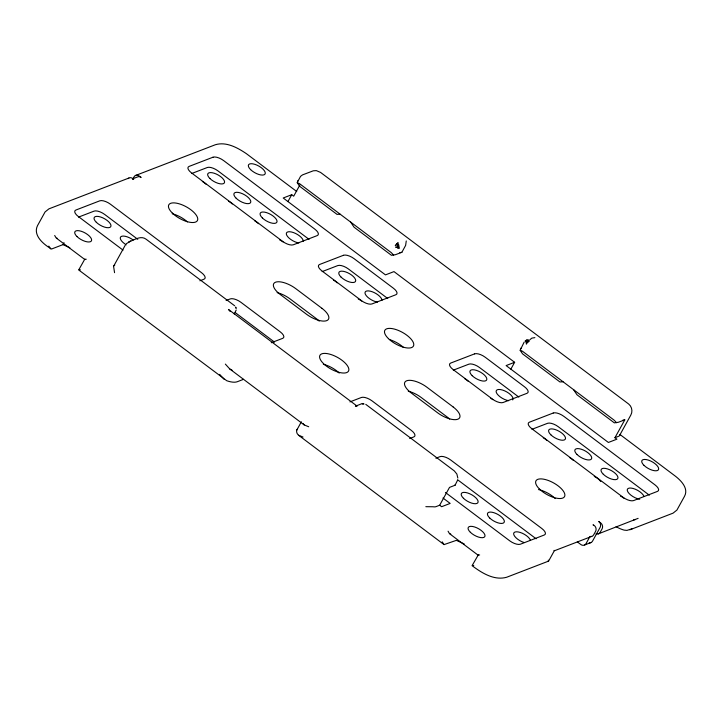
<?xml version="1.0" encoding="UTF-8"?>
<svg xmlns="http://www.w3.org/2000/svg" width="722" height="722" viewBox="0 0 722 722"><rect width="100%" height="100%" fill="white"/><g stroke="black" fill="none" stroke-linecap="round" stroke-linejoin="round"><path stroke-width="1.08" d="M340.152 214.199L337.012 214.38L299.639 186.285L297.229 182.675L300.542 176.358L302.545 174.877L313.294 170.807L316.335 170.618L320.559 172.414L628.709 404.067C631.976 406.666 632.878 411.531 630.784 415.141L619.584 435.465M563.07 381.776L559.929 381.956L522.557 353.861L520.147 350.251L524.163 342.084M236.211 310L234.226 313.998M457.459 480.419L455.086 485.229L449.517 487.395L439.671 505.229L436.016 506.636A8.592 3.52 28.9 0 1 433.11 506.754L425.836 506.682M363.103 404.121L364.059 403.95M235.832 307.897L235.634 307.021L236.202 308.465M128.868 178.054L48.943 208.848L45.071 211.952L37.499 225.67C32.616 235.607 44.15 244.812 51.551 249.027L62.958 244.632L64.023 242.7M133.029 178.65L133.976 176.935A4.296 3.7 68.9 0 1 139.147 175.969L141.115 177.45A4.296 3.7 68.9 0 0 137.297 177.043L132.658 178.83M287.934 201.573L291.724 194.714L293.692 196.194L299.91 184.931M296.724 430.222L301.372 421.801M350.648 222.078L354.06 227.195L391.432 255.29L395.43 254.695L401.874 252.294L405.629 245.39L406.26 240.949M510.851 369.15L514.633 362.291L393.995 271.607L385.476 274.883L283.204 197.999L291.724 194.714M514.633 362.291L506.113 365.576L608.393 442.46L616.913 439.175L614.945 437.703L624.792 419.87L622.725 420.249M113.769 265.958L125.294 245.128M297.59 181.141L298.258 180.392M520.499 348.717L521.167 347.968M529.858 339.764L531.798 338.14L534.876 337.634M126.368 243.657L130.718 241.148L128.895 241.78C134.175 240.227 140.736 235.029 146.151 239.253L234.659 305.785M355.395 406.224L362.155 403.553M84.781 259.171L78.698 269.956L226.753 380.738A17.184 7.039 28.9 0 0 237.276 381.73L243.531 379.321M598.222 533.901L638.131 518.351M616.074 526.708A17.184 7.039 28.9 0 0 624.142 530.119L626.985 530.39L632.445 528.639M79.086 269.73L80.404 269.857M478.325 554.821L472.08 565.678C481.709 572.898 494.2 580.84 506.709 577.239L548.612 561.102L554.288 550.814L591.733 536.401M472.459 565.452L473.776 565.579M135.357 175.554L215.291 144.761C226.248 141.422 237.529 147.694 246.364 153.66L296.724 191.501M78.499 217.123L94.113 211.113A8.592 3.52 28.9 0 1 104.726 214.479L137.785 239.325M191.7 173.515L207.313 167.504A8.592 3.52 28.9 0 1 217.927 170.861L309.052 239.37M199.877 280.795L204.037 279.188A8.592 3.52 28.9 0 0 201.537 272.699L110.403 204.191A8.592 3.52 28.9 0 0 99.789 200.824L75.855 210.048A8.592 3.52 28.9 0 0 78.355 216.537L123.029 250.119M226.103 300.505L230.264 298.908A8.592 3.52 28.9 0 1 240.877 302.274L280.217 331.84A8.592 3.52 28.9 0 1 282.708 338.338L271.264 342.742M322.165 271.598L337.779 265.579A8.592 3.52 28.9 0 1 348.392 268.945L387.732 298.52M349.935 401.892L361.388 397.479A8.592 3.52 28.9 0 1 372.001 400.845L411.341 430.42A8.592 3.52 28.9 0 1 413.841 436.909L409.672 438.516M453.29 370.169L468.903 364.159A8.592 3.52 28.9 0 1 479.516 367.516L518.856 397.091M435.898 458.226L440.059 456.62A8.592 3.52 28.9 0 1 450.672 459.986L541.807 528.495A8.592 3.52 28.9 0 1 544.307 534.993L520.372 544.207A8.592 3.52 28.9 0 1 509.759 540.841L445.429 492.485M531.97 429.31L547.583 423.3A8.592 3.52 28.9 0 1 558.196 426.666L649.322 495.175M624.792 419.87L618.348 422.271L614.341 422.866L576.977 394.772L573.557 389.654M614.945 437.703L618.601 436.296A8.592 3.52 28.9 0 0 619.747 434.852M584.676 544.966L591.165 542.466M629.828 529.813L673.057 513.152L676.929 510.048L684.501 496.33C688.887 488.406 680.945 480.437 675.151 475.997L620.198 434.671M362.345 404.04L363.301 403.724M355.847 405.935L357.101 406.125L228.486 309.44L230.165 311.453M57.417 238.395L56.054 237.836L54.691 235.48M450.79 534.118L449.436 533.558L448.064 531.202M633.609 519.912L635.504 519.524M399.808 252.673L401.874 252.294M86.27 259.225L84.573 259.324L56.533 238.251M479.643 554.947L477.946 555.047L449.914 533.973M454.707 485.094L455.176 485.139M297.229 182.675L299.504 183.641L391.297 252.637L393.652 255.155M520.147 350.251L522.421 351.217L614.205 420.213L616.57 422.731M308.7 426.756L304.206 424.933L229.758 368.969L225.354 364.096M303.023 437.045L298.529 435.222L297.256 433.742A17.184 7.039 28.9 0 1 297.491 428.94M298.529 435.222L444.039 544.605L456.331 540.354L464.201 543.919M554.09 550.733L554.135 550.354M548.413 561.021L548.278 560.146M62.958 244.632L69.844 247.745M232.43 370.449L229.758 368.969M577.32 541.87L580.885 544.55A4.296 3.7 68.9 0 0 586.056 543.585L590 536.437A4.296 3.7 68.9 0 0 593.71 534.776L595.596 531.347A4.296 3.7 68.9 0 0 594.215 525.454L593.051 524.759A4.296 3.7 68.9 0 1 593.385 525.219M365.783 404.365L454.3 470.897L456.882 474.056L457.829 478.081M235.192 312.563L274.531 342.129M457.504 479.679L536.13 538.783M442.983 498.027L450.158 503.424L441.638 506.709L439.671 505.229M444.039 544.605L442.198 541.834M50.666 248.882L48.816 246.112M304.206 424.933L302.933 423.453M224.082 379.267L219.678 374.384M114.554 272.672L113.616 266.571A8.592 3.52 28.9 0 1 114.762 265.127M595.984 533.775A4.296 3.7 68.9 0 0 600.199 532.276L602.094 528.847A4.296 3.7 68.9 0 0 600.704 522.954L598.737 521.474A4.296 3.7 68.9 0 1 600.126 527.367L592.554 541.085A4.296 3.7 68.9 0 1 589.269 542.818M128.083 178.632A4.296 3.7 68.9 0 1 132.649 178.469L133.678 179.417A4.296 3.7 68.9 0 0 132.667 179.173M524.055 542.529A9.449 3.872 28.9 0 1 513.856 534.858A9.449 3.872 28.9 0 1 520.174 532.43A9.449 3.872 28.9 0 1 530.372 540.092M620.487 496.113A9.449 3.872 28.9 0 1 621.931 496.898M622.626 497.323A9.449 3.872 28.9 0 1 623.952 498.243M639.728 499.263A9.449 3.872 28.9 0 1 627.923 492.007A9.449 3.872 28.9 0 1 633.059 488.451A9.449 3.872 28.9 0 1 643.97 496.33M594.26 476.394A9.449 3.872 28.9 0 1 600.731 481.466M569.477 457.468A9.449 3.872 28.9 0 1 573.214 460.275M543.26 437.749A9.449 3.872 28.9 0 1 546.987 440.555M490.807 398.318A9.449 3.872 28.9 0 1 492.828 399.663M464.58 378.608A9.449 3.872 28.9 0 1 468.316 381.415M508.604 400.692A9.449 3.872 28.9 0 1 496.339 392.515A9.449 3.872 28.9 0 1 504.849 390.936A9.449 3.872 28.9 0 1 512.71 399.925M538.495 489.57A16.317 6.688 28.9 0 1 555.245 498.559M323.348 364.267A16.317 6.688 28.9 0 1 339.214 373.057M390.097 339.773A16.317 6.688 28.9 0 1 403.454 347.408M172.233 213.757A16.317 6.688 28.9 0 1 187.422 221.916M449.671 419.058A16.317 6.688 28.9 0 0 447.387 417.172L421.161 397.461A16.317 6.688 28.9 0 0 408.264 391.189M319.223 321.128A16.317 6.688 28.9 0 0 316.263 318.601L290.036 298.89A16.317 6.688 28.9 0 0 277.131 292.618M126.296 244.821A9.449 3.872 28.9 0 1 121.007 236.599A9.449 3.872 28.9 0 1 133.2 240.038M358.229 298.962A9.449 3.872 28.9 0 1 361.704 301.092M333.456 280.037A9.449 3.872 28.9 0 1 337.192 282.843M377.48 302.112A9.449 3.872 28.9 0 1 365.413 294.395A9.449 3.872 28.9 0 1 372.245 291.76A9.449 3.872 28.9 0 1 381.947 300.397M279.558 239.821A9.449 3.872 28.9 0 1 283.024 241.951M254.785 220.887A9.449 3.872 28.9 0 1 258.512 223.694M228.558 201.176A9.449 3.872 28.9 0 1 232.285 203.983M202.331 181.457A9.449 3.872 28.9 0 1 206.068 184.263M298.809 242.971A9.449 3.872 28.9 0 1 286.733 235.246A9.449 3.872 28.9 0 1 293.574 232.61A9.449 3.872 28.9 0 1 303.267 241.247M396.64 243.81L396.549 244.929L395.259 245.552L398.039 242.574L398.102 243.431L397.235 243.666L398.219 247.827L399.085 247.592L399.374 248.269L395.62 247.077L397.055 247.086L397.614 247.98L398.093 246.834L399.067 246.572L398.553 244.415L397.587 244.677L396.64 243.81M527.854 341.407L526.383 344.123L526.302 343.031L527.159 342.58L526.275 340.279L525.183 340.992L526.879 340.089L528.838 340.306L526.879 340.089L525.399 341.01L525.86 342.201L526.816 341.696L527.764 342.39L529.163 341.145L527.854 341.407M212.99 157.215L189.056 166.43A8.592 3.52 28.9 0 0 191.547 172.928L282.681 241.437A8.592 3.52 28.9 0 0 293.294 244.803L317.238 235.58A8.592 3.52 28.9 0 0 314.738 229.082L223.603 160.573A8.592 3.52 28.9 0 0 212.99 157.215M343.455 255.29L319.521 264.514A8.592 3.52 28.9 0 0 322.021 271.003L361.361 300.578A8.592 3.52 28.9 0 0 371.974 303.944L395.909 294.72A8.592 3.52 28.9 0 0 393.409 288.231L354.069 258.656A8.592 3.52 28.9 0 0 343.455 255.29M474.589 353.87L450.645 363.085A8.592 3.52 28.9 0 0 453.145 369.583L492.485 399.149A8.592 3.52 28.9 0 0 503.099 402.515L527.033 393.291A8.592 3.52 28.9 0 0 524.533 386.802L485.202 357.228A8.592 3.52 28.9 0 0 474.589 353.87M553.26 413.011L529.325 422.235A8.592 3.52 28.9 0 0 531.825 428.724L622.951 497.232A8.592 3.52 28.9 0 0 633.564 500.599L657.507 491.375A8.592 3.52 28.9 0 0 655.007 484.886L563.873 416.377A8.592 3.52 28.9 0 0 553.26 413.011M321.94 308.312L295.713 288.601A16.317 6.688 28.9 0 0 275.551 282.203A16.317 6.688 28.9 0 0 280.298 294.54L306.525 314.25A16.317 6.688 28.9 0 0 326.687 320.649A16.317 6.688 28.9 0 0 321.94 308.312M453.064 406.883L426.837 387.173A16.317 6.688 28.9 0 0 406.676 380.774A16.317 6.688 28.9 0 0 411.423 393.111L437.649 412.822A16.317 6.688 28.9 0 0 457.811 419.22A16.317 6.688 28.9 0 0 453.064 406.883M470.365 532.285A9.449 3.872 28.9 0 0 484.661 536.816A9.449 3.872 28.9 0 0 474.598 526.97A9.449 3.872 28.9 0 0 470.365 532.285M76.992 236.563A9.449 3.872 28.9 0 0 91.288 241.094A9.449 3.872 28.9 0 0 81.225 231.257A9.449 3.872 28.9 0 0 76.992 236.563M644.015 465.374A9.449 3.872 28.9 0 0 658.311 469.914A9.449 3.872 28.9 0 0 648.248 460.067A9.449 3.872 28.9 0 0 644.015 465.374M250.642 169.661A9.449 3.872 28.9 0 0 264.938 174.192A9.449 3.872 28.9 0 0 254.875 164.345A9.449 3.872 28.9 0 0 250.642 169.661M539.587 489.164A16.317 6.688 28.9 0 0 564.279 496.989A16.317 6.688 28.9 0 0 546.897 479.995A16.317 6.688 28.9 0 0 539.587 489.164M323.555 363.662A16.317 6.688 28.9 0 0 348.248 371.496A16.317 6.688 28.9 0 0 330.866 354.493A16.317 6.688 28.9 0 0 323.555 363.662M388.463 338.654A16.317 6.688 28.9 0 0 413.164 346.479A16.317 6.688 28.9 0 0 395.782 329.485A16.317 6.688 28.9 0 0 388.463 338.654M172.432 213.152A16.317 6.688 28.9 0 0 197.133 220.986A16.317 6.688 28.9 0 0 179.751 203.983A16.317 6.688 28.9 0 0 172.432 213.152M489.715 518.017A9.449 3.872 28.9 0 0 504.01 522.557A9.449 3.872 28.9 0 0 493.947 512.71A9.449 3.872 28.9 0 0 489.715 518.017M463.488 498.306A9.449 3.872 28.9 0 0 477.783 502.837A9.449 3.872 28.9 0 0 467.721 493A9.449 3.872 28.9 0 0 463.488 498.306M603.312 474.255A9.449 3.872 28.9 0 0 617.617 478.785A9.449 3.872 28.9 0 0 607.545 468.939A9.449 3.872 28.9 0 0 603.312 474.255M577.086 454.535A9.449 3.872 28.9 0 0 591.39 459.066A9.449 3.872 28.9 0 0 581.318 449.228A9.449 3.872 28.9 0 0 577.086 454.535M550.868 434.825A9.449 3.872 28.9 0 0 565.164 439.355A9.449 3.872 28.9 0 0 555.101 429.518A9.449 3.872 28.9 0 0 550.868 434.825M472.188 375.675A9.449 3.872 28.9 0 0 486.484 380.214A9.449 3.872 28.9 0 0 476.421 370.368A9.449 3.872 28.9 0 0 472.188 375.675M96.333 222.295A9.449 3.872 28.9 0 0 110.637 226.834A9.449 3.872 28.9 0 0 100.566 216.988A9.449 3.872 28.9 0 0 96.333 222.295M341.064 277.104A9.449 3.872 28.9 0 0 355.359 281.634A9.449 3.872 28.9 0 0 345.296 271.797A9.449 3.872 28.9 0 0 341.064 277.104M236.166 198.243A9.449 3.872 28.9 0 0 250.462 202.774A9.449 3.872 28.9 0 0 240.399 192.936A9.449 3.872 28.9 0 0 236.166 198.243M209.94 178.533A9.449 3.872 28.9 0 0 224.235 183.063A9.449 3.872 28.9 0 0 214.172 173.226A9.449 3.872 28.9 0 0 209.94 178.533M262.384 217.963A9.449 3.872 28.9 0 0 276.688 222.493A9.449 3.872 28.9 0 0 266.626 212.647A9.449 3.872 28.9 0 0 262.384 217.963"/></g></svg>
